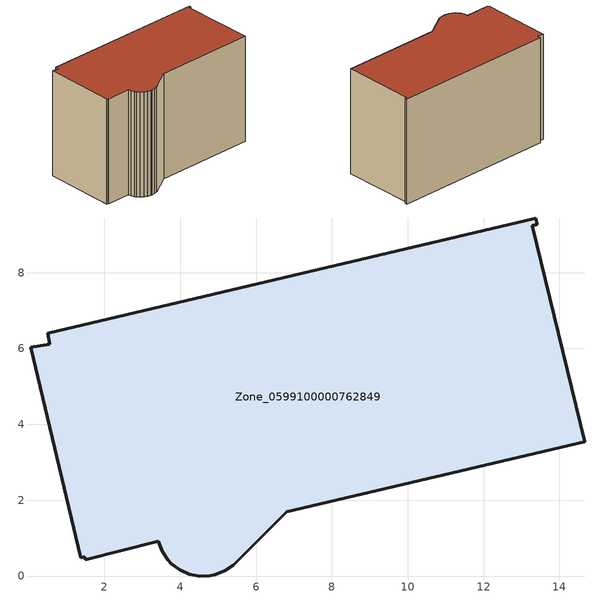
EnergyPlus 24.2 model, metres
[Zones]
Zone_0599100000762849
 floor ground (C_G): 0.51,6.4 13.38,9.44 13.42,9.27 13.28,9.24 14.67,3.54 6.81,1.69 5.4,0.29 5.17,0.14 4.92,0.04 4.78,0.01 4.51,0 4.24,0.05 3.99,0.16 3.77,0.33 3.67,0.42 3.52,0.65 3.42,0.91 1.49,0.43 1.48,0.51 1.37,0.48 0.06,6.04 0.56,6.11 z0
 wall outside (C_F): 1.49,0.43 3.42,0.91 3.52,0.65 3.67,0.42 3.77,0.33 3.99,0.16 4.24,0.05 4.51,0 4.78,0.01 4.92,0.04 5.17,0.14 5.4,0.29 6.81,1.69 14.67,3.54 13.28,9.24 13.42,9.27 13.38,9.44 0.51,6.4 0.56,6.11 0.06,6.04 1.37,0.48 1.48,0.51 1.49,0.43 z0:8.66
 roof outside (C_R): 14.67,3.54 13.28,9.24 13.42,9.27 13.38,9.44 0.51,6.4 0.56,6.11 0.06,6.04 1.37,0.48 1.48,0.51 1.49,0.43 3.42,0.91 3.52,0.65 3.67,0.42 3.77,0.33 3.99,0.16 4.24,0.05 4.51,0 4.78,0.01 4.92,0.04 5.17,0.14 5.4,0.29 6.81,1.69 z8.66
[BUILDING]
Pand.0599100000762849: North Axis=0; Terrain=City; Loads Convergence Tolerance Value=0.04; Temperature Convergence Tolerance Value=0.4; Solar Distribution=FullExterior; Maximum Number of Warmup Days=25; Minimum Number of Warmup Days=1
[Site:Location]
Rotterdam.The.Hague.AP_ZH_NLD Design_Conditions: Latitude=51.96; Longitude=4.45; Time Zone=1; Elevation=-4.5
[SITE:GROUNDTEMPERATURE:BUILDINGSURFACE]
18, 18, 18, 18, 18, 18, 18, 18, 18, 18, 18, 18
[MATERIAL] Thermal Absorptance=0.9; Solar Absorptance=0.7; Visible Absorptance=0.7
Name | Roughness | Thickness | Conductivity | Density | Specific Heat
G.D.1992-2005 | MediumSmooth | 0.15 | 0.06 | 540 | 1210
F.D.1992-2005 | Rough | 0.3 | 0.12 | 1920 | 840
R.D.1992-2005 | MediumRough | 0.2 | 0.08 | 1500 | 1000
[CONSTRUCTION]
C_G: G.D.1992-2005
C_F: F.D.1992-2005
C_R: R.D.1992-2005
[ZONE]
Zone_0599100000762849: Type=1; Multiplier=1; Ceiling Height=Autocalculate; Volume=Autocalculate; Floor Area=autocalculate; Part of Total Floor Area=Yes
[ZONEINFILTRATION:DESIGNFLOWRATE]
Infil_Zone_0599100000762849: Zone or ZoneList or Space or SpaceList=Zone_0599100000762849; Schedule=AlwaysOn; Design Flow Rate Calculation Method=Flow/Area; Flow Rate per Floor Area=0.0021; Constant Term Coefficient=1; Temperature Term Coefficient=0; Velocity Term Coefficient=0; Velocity Squared Term Coefficient=0
[HVACTEMPLATE:ZONE:IDEALLOADSAIRSYSTEM]
Zone_0599100000762849: Maximum Heating Supply Air Temperature=50; Minimum Cooling Supply Air Temperature=13; Maximum Heating Supply Air Humidity Ratio=0.0156; Minimum Cooling Supply Air Humidity Ratio=0.0077; Heating Limit=NoLimit; Cooling Limit=NoLimit; Dehumidification Control Type=ConstantSensibleHeatRatio; Cooling Sensible Heat Ratio=0.7; Dehumidification Setpoint=60; Humidification Control Type=None; Humidification Setpoint=30; Outdoor Air Method=None; Outdoor Air Flow Rate per Person=0.00944; Outdoor Air Flow Rate per Zone Floor Area=0; Outdoor Air Flow Rate per Zone=0; Demand Controlled Ventilation Type=None; Outdoor Air Economizer Type=NoEconomizer; Heat Recovery Type=None; Sensible Heat Recovery Effectiveness=0.7; Latent Heat Recovery Effectiveness=0.65
[ZONECONTROL:THERMOSTAT]
ThermostatControl_Zone_0599100000762849: Zone or ZoneList=Zone_0599100000762849; Control Type Schedule=DualSetpointControlType; Control 1=Thermostat_Zone_0599100000762849; Temperature Difference Between Cutout And Setpoint=0
[THERMOSTATSETPOINT:DUALSETPOINT]
Thermostat_Zone_0599100000762849: Heating Setpoint Temperature Schedule=HeatingSetpoint_Zone_0599100000762849; Cooling Setpoint Temperature Schedule=CoolingSetpoint_Zone_0599100000762849
[SCHEDULE:COMPACT]
HeatingSetpoint_Zone_0599100000762849: Through: 12/31, For: AllDays, Until: 24:00, 21
CoolingSetpoint_Zone_0599100000762849: Through: 12/31, For: AllDays, Until: 24:00, 24
DualSetpointControlType: Through: 12/31, For: AllDays, Until: 24:00, 4
AlwaysOn: Through: 12/31, For: AllDays, Until: 24:00, 1
